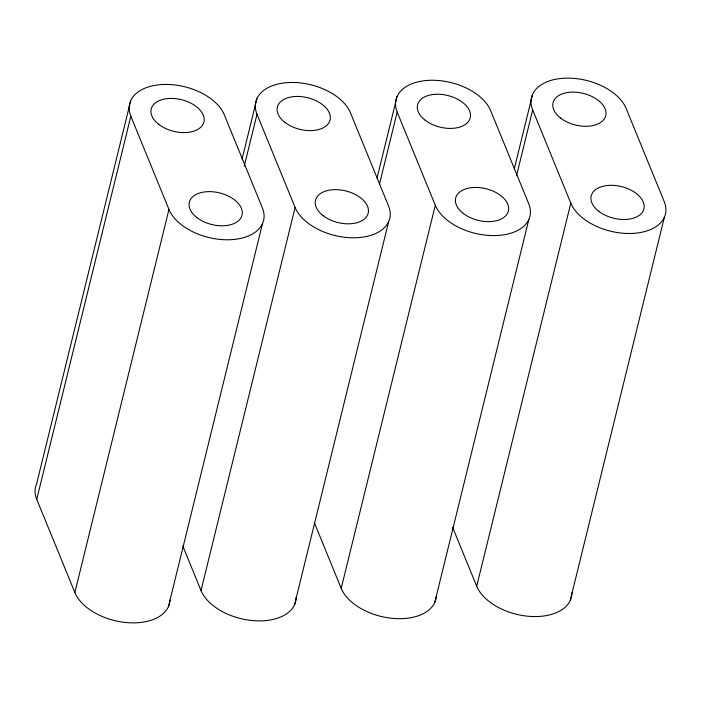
<?xml version="1.0" encoding="UTF-8"?>
<svg xmlns="http://www.w3.org/2000/svg" width="701" height="701" viewBox="0 0 701 701"><rect width="100%" height="100%" fill="white"/><g stroke="black" fill="none" stroke-linecap="round" stroke-linejoin="round"><path stroke-width="1.05" d="M130.745 100.611L36.654 483.69A49.324 29.617 13.8 0 0 36.75 499.322L74.858 592.529A49.324 29.617 13.8 0 0 127.302 622.637A49.324 29.617 13.8 0 0 169.993 600.109M36.75 499.322L130.842 116.243A49.324 29.617 13.8 0 1 164.866 84.435A49.324 29.617 13.8 0 1 224.294 114.771L262.411 207.978A49.324 29.617 13.8 0 1 228.386 239.777A49.324 29.617 13.8 0 1 168.959 209.441L130.842 116.243M74.858 592.529L168.959 209.441M242.055 159.118L256.908 98.631M244.228 166.26L257.004 114.263A49.324 29.617 13.8 0 1 291.02 82.464A49.324 29.617 13.8 0 1 350.456 112.791L388.564 205.998A49.324 29.617 13.8 0 1 354.548 237.797A49.324 29.617 13.8 0 1 295.112 207.461L257.004 114.263M168.406 606.698L262.498 223.61M296.173 597.147A49.324 29.617 13.8 0 1 254.244 620.718A49.324 29.617 13.8 0 1 201.021 590.549L295.112 207.461M377.015 178.142L397.09 96.431M379.46 184.223L397.178 112.064A49.324 29.617 13.8 0 1 431.203 80.264A49.324 29.617 13.8 0 1 490.63 110.6L528.747 203.798A49.324 29.617 13.8 0 1 494.722 235.597A49.324 29.617 13.8 0 1 435.295 205.27L397.178 112.064M294.569 604.718L388.661 221.63M436.329 595.929A49.324 29.617 13.8 0 1 393.647 618.457A49.324 29.617 13.8 0 1 341.203 588.349L435.295 205.27M514.35 168.59L532.594 94.302M516.523 175.732L532.69 109.934A49.324 29.617 13.8 0 1 566.706 78.135A49.324 29.617 13.8 0 1 626.142 108.471L664.25 201.678A49.324 29.617 13.8 0 1 630.234 233.477A49.324 29.617 13.8 0 1 570.798 203.141L532.69 109.934M434.743 602.518L528.843 219.431M571.858 592.827A49.324 29.617 13.8 0 1 529.93 616.389A49.324 29.617 13.8 0 1 476.706 586.229L570.798 203.141M570.255 600.389L664.346 217.31M452.68 527.467L476.706 586.229M314.276 522.499L341.203 588.349M182.795 545.974L201.021 590.549M560.651 118.101A27.129 16.289 13.8 0 0 605.165 117.4A27.129 16.289 13.8 0 0 572.428 92.12A27.129 16.289 13.8 0 0 560.651 118.101M598.768 211.299A27.129 16.289 13.8 0 0 643.281 210.607A27.129 16.289 13.8 0 0 610.536 185.318A27.129 16.289 13.8 0 0 598.768 211.299M425.148 120.221A27.129 16.289 13.8 0 0 469.661 119.52A27.129 16.289 13.8 0 0 436.916 94.241A27.129 16.289 13.8 0 0 425.148 120.221M463.256 213.428A27.129 16.289 13.8 0 0 507.769 212.727A27.129 16.289 13.8 0 0 475.033 187.447A27.129 16.289 13.8 0 0 463.256 213.428M284.965 122.421A27.129 16.289 13.8 0 0 329.479 121.72A27.129 16.289 13.8 0 0 296.742 96.44A27.129 16.289 13.8 0 0 284.965 122.421M323.082 215.628A27.129 16.289 13.8 0 0 367.596 214.927A27.129 16.289 13.8 0 0 334.859 189.647A27.129 16.289 13.8 0 0 323.082 215.628M158.803 124.401A27.129 16.289 13.8 0 0 203.316 123.7A27.129 16.289 13.8 0 0 170.58 98.42A27.129 16.289 13.8 0 0 158.803 124.401M196.92 217.599A27.129 16.289 13.8 0 0 241.433 216.907A27.129 16.289 13.8 0 0 208.696 191.627A27.129 16.289 13.8 0 0 196.92 217.599"/></g></svg>
